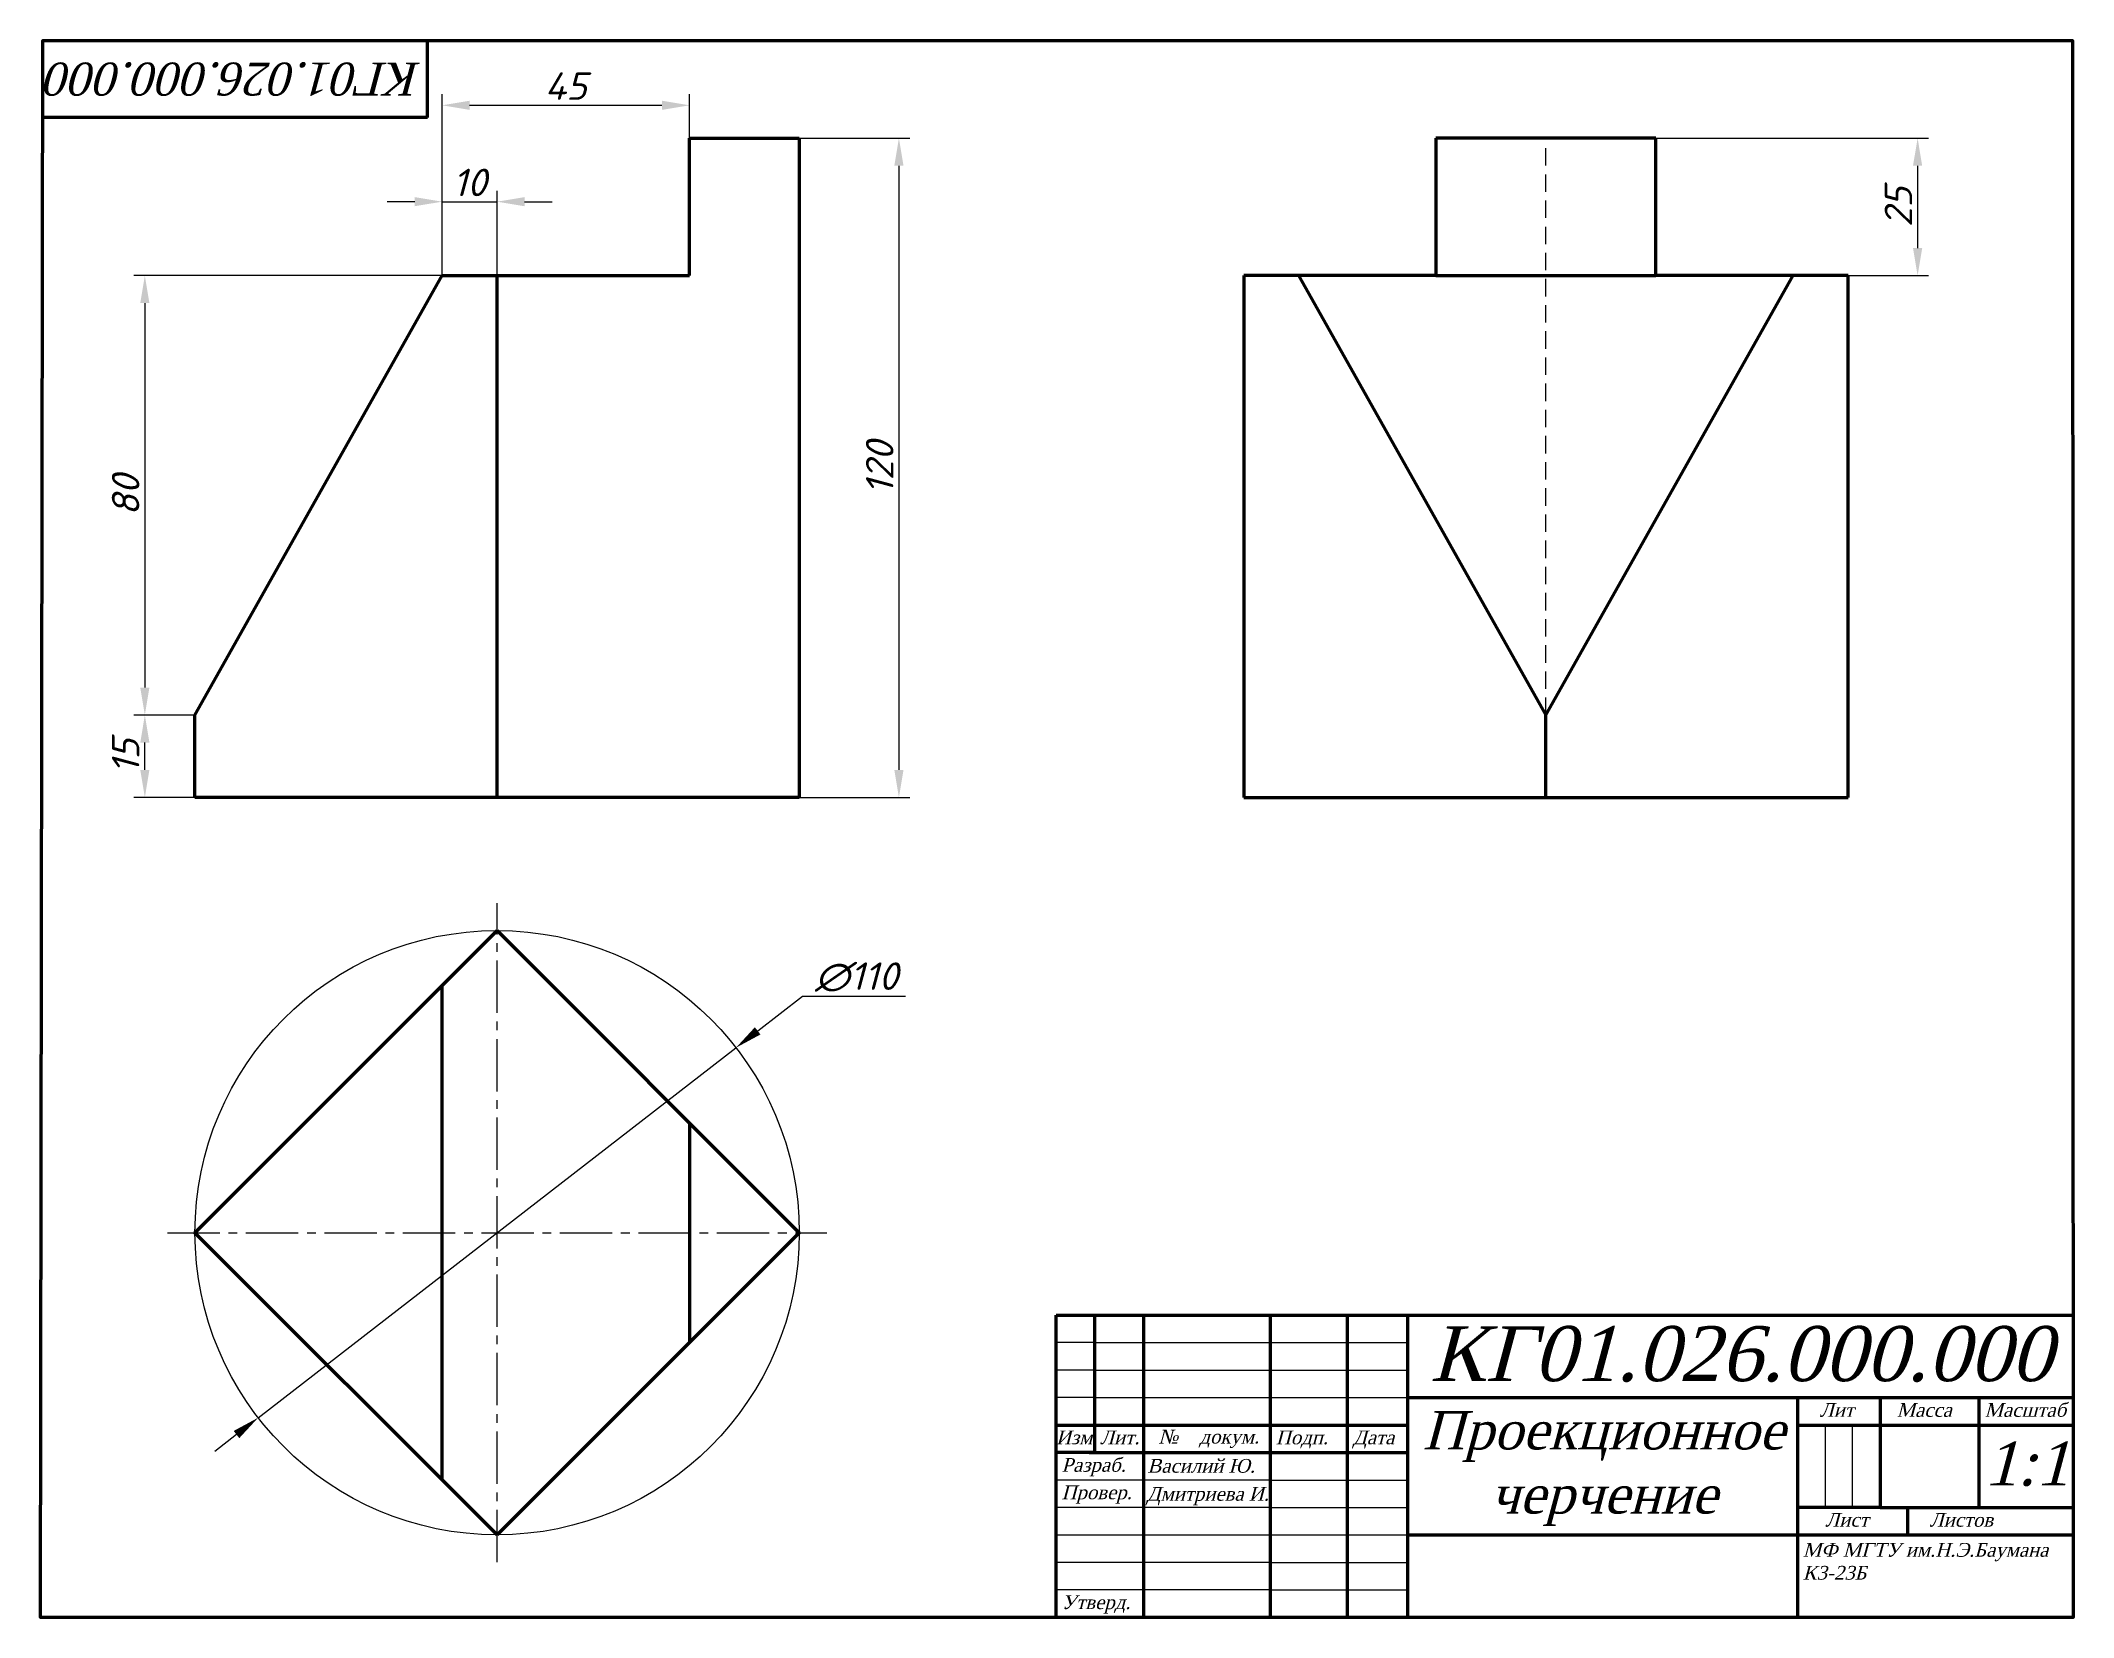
# Paper-space layout 'Лист1' of a CAD drawing. Header units: millimetres. Extents: x 21 to 391, y 5 to 292.
import ezdxf

# ---------------------------------------------------------------- set-up
doc = ezdxf.new("R2010")
doc.units = ezdxf.units.MM
doc.linetypes.add('невидимая', pattern=[9.525, 6.35, -3.175])
doc.linetypes.add('осевая2', pattern=[28.575, 19.05, -3.175, 3.175, -3.175])
for name, color, linetype, lineweight in [('Невидимая', 250, 'невидимая', 25), ('Осевая', 30, 'осевая2', 25), ('Основная', 170, 'Continuous', 60), ('Размеры', 12, 'Continuous', 25), ('Текст', 250, 'Continuous', 15), ('Тонкая', 238, 'Continuous', 25)]:
    doc.layers.add(name, color=color, linetype=linetype, lineweight=lineweight)
doc.styles.add('Надпись', font='times.ttf', dxfattribs={"oblique": 15})
doc.styles.add('Размеры', font='romans.shx', dxfattribs={"oblique": 15, "height": 5})
doc.dimstyles.new('Ландшафт', dxfattribs={"dimtxt": 5, "dimasz": 5, "dimexe": 2, "dimexo": 0, "dimgap": 1, "dimtad": 1, "dimtoh": 1, "dimdec": 1, "dimdsep": 46, "dimtxsty": 'Размеры', "dimcen": 2.5, "dimadec": 0, "dimazin": 0, "dimtfac": 1, "dimtdec": 1, "dimtmove": 0, "dimatfit": 0, "dimfxl": 1, "dimarcsym": 0})

# ---------------------------------------------------------------- blocks, each defined once
blk = doc.blocks.new('*D2')
at = {"layer": 'Defpoints', "color": 0, "transparency": 16777216}
for p in [(315.23, 274.24), (350.23, 249.24), (362.9, 249.24)]:
    blk.add_point(p, dxfattribs=at)
at = {"layer": 'Размеры', "color": 0, "lineweight": -2, "transparency": 16777216}
for p, q in [((315.23, 274.24), (364.9, 274.24)), ((362.9, 269.24), (362.9, 254.24)), ((350.23, 249.24), (364.9, 249.24))]:
    blk.add_line(p, q, dxfattribs=at)
at = {"layer": 'Размеры', "color": 0, "transparency": 16777216}
for points in [[(362.06, 269.24), (363.73, 269.24), (362.9, 274.24)], [(362.06, 254.24), (363.73, 254.24), (362.9, 249.24)]]:
    blk.add_solid(points, dxfattribs=at)
at = {"layer": 'Размеры', "color": 0, "transparency": 16777216, "insert": (359.4, 261.74), "char_height": 5, "attachment_point": 5, "rotation": 90, "style": 'Размеры'}
blk.add_mtext('25', dxfattribs=at)
blk = doc.blocks.new('*D3')
at = {"layer": 'Defpoints', "color": 0, "transparency": 16777216}
for p in [(159.33, 274.24), (159.33, 154.24), (177.47, 154.24)]:
    blk.add_point(p, dxfattribs=at)
at = {"layer": 'Размеры', "color": 0, "lineweight": -2, "transparency": 16777216}
for p, q in [((159.33, 274.24), (179.47, 274.24)), ((177.47, 269.24), (177.47, 159.24)), ((159.33, 154.24), (179.47, 154.24))]:
    blk.add_line(p, q, dxfattribs=at)
at = {"layer": 'Размеры', "color": 0, "transparency": 16777216}
for points in [[(176.64, 269.24), (178.3, 269.24), (177.47, 274.24)], [(176.64, 159.24), (178.3, 159.24), (177.47, 154.24)]]:
    blk.add_solid(points, dxfattribs=at)
at = {"layer": 'Размеры', "color": 0, "transparency": 16777216, "insert": (173.97, 214.24), "char_height": 5, "attachment_point": 5, "rotation": 90, "style": 'Размеры'}
blk.add_mtext('120', dxfattribs=at)
blk = doc.blocks.new('*D4')
at = {"layer": 'Defpoints', "color": 0, "transparency": 16777216}
for p in [(139.33, 280.23), (139.33, 274.24), (94.33, 249.24)]:
    blk.add_point(p, dxfattribs=at)
at = {"layer": 'Размеры', "color": 0, "lineweight": -2, "transparency": 16777216}
for p, q in [((94.33, 249.24), (94.33, 282.23)), ((139.33, 274.24), (139.33, 282.23)), ((99.33, 280.23), (134.33, 280.23))]:
    blk.add_line(p, q, dxfattribs=at)
at = {"layer": 'Размеры', "color": 0, "transparency": 16777216}
for points in [[(99.33, 281.07), (99.33, 279.4), (94.33, 280.23)], [(134.33, 281.07), (134.33, 279.4), (139.33, 280.23)]]:
    blk.add_solid(points, dxfattribs=at)
at = {"layer": 'Размеры', "color": 0, "transparency": 16777216, "insert": (116.83, 283.73), "char_height": 5, "attachment_point": 5, "style": 'Размеры'}
blk.add_mtext('45', dxfattribs=at)
blk = doc.blocks.new('*D5')
at = {"layer": 'Defpoints', "color": 0, "transparency": 16777216}
for p in [(104.33, 262.69), (94.33, 249.24), (104.33, 249.24)]:
    blk.add_point(p, dxfattribs=at)
at = {"layer": 'Размеры', "color": 0, "lineweight": -2, "transparency": 16777216}
for p, q in [((94.33, 249.24), (94.33, 264.69)), ((104.33, 249.24), (104.33, 264.69)), ((89.33, 262.69), (84.33, 262.69)), ((94.33, 262.69), (104.33, 262.69)), ((109.33, 262.69), (114.33, 262.69))]:
    blk.add_line(p, q, dxfattribs=at)
at = {"layer": 'Размеры', "color": 0, "transparency": 16777216}
for points in [[(89.33, 263.52), (89.33, 261.86), (94.33, 262.69)], [(109.33, 263.52), (109.33, 261.86), (104.33, 262.69)]]:
    blk.add_solid(points, dxfattribs=at)
at = {"layer": 'Размеры', "color": 0, "transparency": 16777216, "insert": (99.33, 266.19), "char_height": 5, "attachment_point": 5, "style": 'Размеры'}
blk.add_mtext('10', dxfattribs=at)
blk = doc.blocks.new('*D6')
at = {"layer": 'Defpoints', "color": 0, "transparency": 16777216}
for p in [(40.21, 169.24), (49.33, 169.24), (49.33, 154.24)]:
    blk.add_point(p, dxfattribs=at)
at = {"layer": 'Размеры', "color": 0, "lineweight": -2, "transparency": 16777216}
for p, q in [((49.33, 169.24), (38.21, 169.24)), ((40.21, 159.24), (40.21, 164.24)), ((49.33, 154.24), (38.21, 154.24))]:
    blk.add_line(p, q, dxfattribs=at)
at = {"layer": 'Размеры', "color": 0, "transparency": 16777216}
for points in [[(39.38, 164.24), (41.04, 164.24), (40.21, 169.24)], [(39.38, 159.24), (41.04, 159.24), (40.21, 154.24)]]:
    blk.add_solid(points, dxfattribs=at)
at = {"layer": 'Размеры', "color": 0, "transparency": 16777216, "insert": (36.71, 161.74), "char_height": 5, "attachment_point": 5, "rotation": 90, "style": 'Размеры'}
blk.add_mtext('15', dxfattribs=at)
blk = doc.blocks.new('*D7')
at = {"layer": 'Defpoints', "color": 0, "transparency": 16777216}
for p in [(94.33, 249.24), (40.21, 169.24), (49.33, 169.24)]:
    blk.add_point(p, dxfattribs=at)
at = {"layer": 'Размеры', "color": 0, "lineweight": -2, "transparency": 16777216}
for p, q in [((94.33, 249.24), (38.21, 249.24)), ((40.21, 244.24), (40.21, 174.24)), ((49.33, 169.24), (38.21, 169.24))]:
    blk.add_line(p, q, dxfattribs=at)
at = {"layer": 'Размеры', "color": 0, "transparency": 16777216}
for points in [[(39.38, 244.24), (41.04, 244.24), (40.21, 249.24)], [(39.38, 174.24), (41.04, 174.24), (40.21, 169.24)]]:
    blk.add_solid(points, dxfattribs=at)
at = {"layer": 'Размеры', "color": 0, "transparency": 16777216, "insert": (36.71, 209.24), "char_height": 5, "attachment_point": 5, "rotation": 90, "style": 'Размеры'}
blk.add_mtext('80', dxfattribs=at)
blk = doc.blocks.new('*D8')
at = {"layer": 'Defpoints', "color": 0, "transparency": 16777216}
for p in [(147.81, 108.69), (60.84, 41.34)]:
    blk.add_point(p, dxfattribs=at)
at = {"layer": 'Размеры', "color": 0, "lineweight": -2, "transparency": 16777216}
for p, q in [((151.76, 111.76), (159.89, 118.05)), ((159.89, 118.05), (178.64, 118.05)), ((60.84, 41.34), (147.81, 108.69)), ((56.89, 38.27), (52.94, 35.21))]:
    blk.add_line(p, q, dxfattribs=at)
at = {"layer": 'Размеры', "color": 0, "transparency": 16777216}
for points in [[(151.25, 112.41), (152.27, 111.1), (147.81, 108.69)], [(56.38, 38.93), (57.4, 37.62), (60.84, 41.34)]]:
    blk.add_solid(points, dxfattribs=at)
at = {"layer": 'Размеры', "color": 0, "transparency": 16777216, "insert": (169.76, 121.55), "char_height": 5, "attachment_point": 5, "style": 'Размеры'}
blk.add_mtext('∅110', dxfattribs=at)

psp = doc.layouts.new('Лист1')

# ---------------------------------------------------------------- linework, layer by layer
at = {"layer": 'Невидимая', "ltscale": 0.5}
psp.add_line((295.23, 169.24), (295.23, 274.24), dxfattribs=at)
at = {"layer": 'Осевая', "ltscale": 0.5}
for p, q in [((104.33, 15.02), (104.33, 135.02)), ((44.33, 75.02), (164.33, 75.02))]:
    psp.add_line(p, q, dxfattribs=at)
at = {"layer": 'Осевая'}
for p, q in [((341.07, 40), (346.07, 40)), ((346.07, 25), (351.07, 25))]:
    psp.add_line(p, q, dxfattribs=at)
at = {"layer": 'Основная', "linetype": 'ByBlock', "lineweight": 60}
for q in [(91.64, 292), (21.62, 278)]:
    psp.add_line((91.64, 278), q, dxfattribs=at)
at = {"layer": 'Основная', "lineweight": 60}
for p, q in [((139.33, 249.24), (139.33, 274.24)), ((139.33, 274.24), (159.33, 274.24)), ((159.33, 274.24), (159.33, 154.24)), ((49.33, 169.24), (94.33, 249.24)), ((94.33, 249.24), (139.33, 249.24)), ((104.33, 154.24), (104.33, 249.24)), ((49.33, 154.24), (49.33, 169.24)), ((159.33, 154.24), (49.33, 154.24))]:
    psp.add_line(p, q, dxfattribs=at)
at = {"layer": 'Основная'}
for p, q in [((315.23, 274.24), (275.23, 274.24)), ((275.23, 274.24), (275.23, 249.24)), ((315.23, 249.24), (315.23, 274.24)), ((275.23, 249.24), (240.23, 249.24)), ((240.23, 249.24), (240.23, 154.24)), ((250.23, 249.24), (295.23, 169.24)), ((275.23, 249.24), (315.23, 249.24)), ((295.23, 169.24), (340.23, 249.24)), ((350.23, 249.24), (315.23, 249.24)), ((350.23, 154.24), (350.23, 249.24)), ((295.23, 154.24), (295.23, 169.24)), ((240.23, 154.24), (350.23, 154.24)), ((49.33, 75.02), (104.33, 130.02)), ((104.33, 130.02), (159.33, 75.02)), ((94.33, 30.02), (94.33, 120.02)), ((139.33, 95.02), (139.33, 55.02)), ((104.33, 20.02), (49.33, 75.02)), ((159.33, 75.02), (104.33, 20.02))]:
    psp.add_line(p, q, dxfattribs=at)
at = {"layer": 'Основная', "linetype": 'ByBlock', "lineweight": 25}
for p, q in [((346.07, 40), (346.07, 25)), ((351.07, 25), (351.07, 40))]:
    psp.add_line(p, q, dxfattribs=at)
at = {"layer": 'Текст', "color": 5, "linetype": 'ByBlock', "lineweight": 60}
for p, q in [((206.07, 60), (391.07, 60)), ((270.07, 45), (391.07, 45)), ((341.07, 5), (341.07, 45)), ((341.07, 40), (356.07, 40)), ((356.07, 40), (391.07, 40)), ((361.07, 25), (361.07, 20)), ((270.07, 20), (391.07, 20))]:
    psp.add_line(p, q, dxfattribs=at)
at = {"layer": 'Текст', "color": 5, "linetype": 'ByBlock', "lineweight": 25}
for p, q in [((213.07, 55), (206.07, 55)), ((213.07, 55), (222.07, 55)), ((222.07, 55), (245.07, 55)), ((245.07, 55), (259.07, 55)), ((259.07, 55), (270.07, 55)), ((213.07, 50), (206.07, 50)), ((213.07, 50), (222.07, 50)), ((222.07, 50), (245.07, 50)), ((245.07, 50), (270.07, 50)), ((213.07, 45), (206.07, 45)), ((213.07, 45), (222.07, 45)), ((222.07, 45), (245.07, 45)), ((245.07, 45), (270.07, 45)), ((245.07, 30), (206.07, 30)), ((245.07, 30), (270.07, 30)), ((245.07, 25), (206.07, 25)), ((245.07, 25), (270.07, 25)), ((245.07, 15), (206.07, 15)), ((245.07, 15), (270.07, 15)), ((245.07, 10), (206.07, 10)), ((245.07, 10), (270.07, 10))]:
    psp.add_line(p, q, dxfattribs=at)
at = {"layer": 'Текст', "color": 5, "linetype": 'ByBlock', "lineweight": 60}
for points in [[(206.07, 5), (21.24, 5), (21.64, 292), (207.24, 292)], [(207.24, 292), (391.07, 292), (391.24, 5), (206.07, 5), (206.07, 60)], [(213.07, 60), (213.07, 35), (206.07, 35)], [(222.07, 5), (222.07, 35), (222.07, 60)], [(245.07, 60), (245.07, 55), (245.07, 5)], [(259.07, 60), (259.07, 55), (259.07, 5)], [(270.07, 60), (270.07, 55), (270.07, 5)], [(356.07, 45), (356.07, 25), (341.07, 25)], [(374.07, 45), (374.07, 40), (374.07, 25)], [(206.07, 40), (213.07, 40), (222.07, 40), (245.07, 40), (270.07, 40)], [(212.07, 35), (222.07, 35), (245.07, 35), (270.07, 35)], [(356.07, 25), (361.07, 25), (391.07, 25)]]:
    psp.add_lwpolyline(points, dxfattribs=at)
at = {"layer": 'Текст', "color": 5, "linetype": 'ByBlock', "lineweight": 25}
psp.add_lwpolyline([(206.07, 20), (245.07, 20), (270.04, 20)], dxfattribs=at)
at = {"layer": 'Тонкая'}
psp.add_circle((104.33, 75.02), 55, dxfattribs=at)

# ---------------------------------------------------------------- texts
at = {"layer": 'Основная', "linetype": 'ByBlock', "lineweight": 60, "insert": (56.55, 282), "char_height": 6, "attachment_point": 2, "rotation": 180, "style": 'Надпись'}
psp.add_mtext_dynamic_manual_height_columns('{\\C256;\\c0;КГ01.026.000.000}', width=68, gutter_width=12.5, heights=[0], dxfattribs=at)
at = {"layer": 'Основная', "linetype": 'ByBlock', "lineweight": 60, "attachment_point": 2, "style": 'Надпись'}
for s, width, insert, char_height in [('{\\C256;\\c0;КГ01.026.000.000}', 119, (330.74, 58), 10), ('{\\C256;\\c0;1:1}', 15, (382.74, 37), 8)]:
    psp.add_mtext_dynamic_manual_height_columns(s, width=width, gutter_width=12.5, heights=[0], dxfattribs=dict(at, insert=insert, char_height=char_height))
at = {"layer": 'Основная', "linetype": 'ByBlock', "lineweight": 25, "style": 'Надпись'}
for s, width, heights, insert, char_height, attachment_point in [('{\\C256;\\c0;Проекционное\\Pчерчение}', 66.2282, [0], (305.77, 32.09), 7, 5), ('\\pi-7.5,l10,t10;{\\C256;\\c0;№^Iдокум.}', 23, [0], (222.18, 39.14), 2.5, 1), ('{\\C256;\\c0;Василий Ю.}', 23, [0], (222.7, 33.83), 2.5, 1), ('{\\C256;\\c0;Дмитриева И.}', 23, [0], (222.53, 28.73), 2.5, 1), ('{\\C256;\\c0;МФ МГТУ им.Н.Э.Баумана\\PК3-23Б}', 50, [7.2], (341.99, 18.53), 2.5, 1)]:
    psp.add_mtext_dynamic_manual_height_columns(s, width=width, gutter_width=50, heights=heights, dxfattribs=dict(at, insert=insert, char_height=char_height, attachment_point=attachment_point))
at = {"layer": 'Текст', "linetype": 'ByBlock', "char_height": 2.5, "attachment_point": 1, "style": 'Надпись'}
for s, width, insert in [('Лит', 7, (345.07, 44)), ('Масса', 12, (359.07, 44)), ('Масштаб', 15, (375.07, 44)), ('Изм', 6.941, (206.07, 39)), ('Лит.', 7, (214.07, 39)), ('Подп.', 12, (246.07, 39)), ('Дата', 9, (260.07, 39)), ('Разраб.', 14, (207.07, 34)), ('Провер.', 14, (207.07, 29)), ('Лист', 10, (346.07, 24)), ('Листов', 11, (365.07, 24)), ('Утверд.', 14, (207.07, 9))]:
    psp.add_mtext_dynamic_manual_height_columns(s, width=width, gutter_width=12.5, heights=[0], dxfattribs=dict(at, insert=insert))

# ---------------------------------------------------------------- dimensions: what is measured, and where the dimension line sits
at = {"layer": 'Размеры'}
dim = psp.add_linear_dim(base=(139.33, 280.23), p1=(94.33, 249.24), p2=(139.33, 274.24), dimstyle='Ландшафт', dxfattribs=at)
dim.commit()
dim.dimension.update_dxf_attribs({"geometry": '*D4', "text_midpoint": (116.83, 283.73)})
for base, p1, p2, picture, middle in [((177.47, 154.24), (159.33, 274.24), (159.33, 154.24), '*D3', (173.97, 214.24)), ((362.9, 249.24), (315.23, 274.24), (350.23, 249.24), '*D2', (359.4, 261.74)), ((40.21, 169.24), (94.33, 249.24), (49.33, 169.24), '*D7', (36.71, 209.24)), ((40.21, 169.24), (49.33, 154.24), (49.33, 169.24), '*D6', (36.71, 161.74))]:
    dim = psp.add_linear_dim(base=base, p1=p1, p2=p2, angle=90, dimstyle='Ландшафт', dxfattribs=at)
    dim.commit()
    dim.dimension.update_dxf_attribs({"geometry": picture, "text_midpoint": middle})
dim = psp.add_linear_dim(base=(104.33, 262.69), p1=(94.33, 249.24), p2=(104.33, 249.24), dimstyle='Ландшафт', dxfattribs=at)
dim.commit()
dim.dimension.update_dxf_attribs({"geometry": '*D5', "text_midpoint": (99.33, 262.69), "dimtype": 160})
dim = psp.add_diameter_dim_2p(p1=(60.84, 41.34), p2=(147.81, 108.69), dimstyle='Ландшафт', dxfattribs=at)
dim.commit()
dim.dimension.update_dxf_attribs({"geometry": '*D8', "text_midpoint": (169.76, 118.05), "dimtype": 163})

doc.saveas('drawing.dxf')
